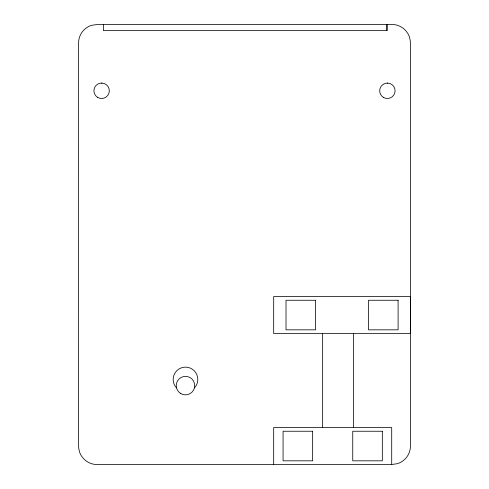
<?xml version="1.0" encoding="UTF-8"?>
<svg xmlns="http://www.w3.org/2000/svg" width="489" height="489" viewBox="0 0 489 489"><rect width="100%" height="100%" fill="white"/><g stroke="black" fill="none" stroke-linecap="round" stroke-linejoin="round"><path stroke-width="0.73" d="M103.46 24.481L103.46 30.642L386.964 30.642L386.964 24.481L394.299 24.633A17.934 17.934 0 0 1 398.743 25.776A18.539 18.539 0 0 1 407.533 33.044A18.918 18.918 0 0 1 408.284 34.316A17.83 17.83 0 0 1 409.44 36.981L410.259 40.636L410.43 44.389L410.43 446.029A18.478 18.478 0 0 1 397.41 463.694L391.451 464.519M387.386 83.087L387.704 83.093M101.614 83.087L101.938 83.093M386.964 30.642L386.964 24.481L97.549 24.481L91.59 25.306A18.478 18.478 0 0 0 78.582 42.971L78.57 444.611L78.741 448.364L79.56 452.019A17.83 17.83 0 0 0 80.716 454.684A18.918 18.918 0 0 0 81.461 455.956A18.539 18.539 0 0 0 90.251 463.23A17.934 17.934 0 0 0 94.701 464.367L391.707 464.519L391.707 427.545L273.687 427.545L273.687 464.519M353.461 333.535L353.461 427.539M322.648 333.535L322.648 427.539M176.529 387.93A12.323 12.323 0 0 1 176.835 370.662A12.323 12.323 0 0 1 194.102 370.65A12.323 12.323 0 0 1 194.433 387.918M410.43 296.56L273.687 296.56L273.687 333.535L410.43 333.535L410.43 296.56M315.588 300.258L286.01 300.258L286.01 329.837L315.588 329.837L315.588 300.258M398.101 300.258L368.523 300.258L368.523 329.837L398.101 329.837L398.101 300.258M312.648 431.243L283.064 431.243L283.064 460.821L312.648 460.821L312.648 431.243M382.325 431.243L352.746 431.243L352.746 460.821L382.325 460.821L382.325 431.243M180.637 393.486A9.242 9.242 0 0 0 194.72 385.864A9.242 9.242 0 0 0 181.077 377.484A9.242 9.242 0 0 0 180.637 393.486M97.488 97.293A7.702 7.702 0 0 0 109.31 91.107A7.702 7.702 0 0 0 98.044 83.961A7.702 7.702 0 0 0 97.488 97.293M383.504 97.445A7.702 7.702 0 0 0 395.088 90.82A7.702 7.702 0 0 0 383.559 84.102A7.702 7.702 0 0 0 383.504 97.445"/></g></svg>
